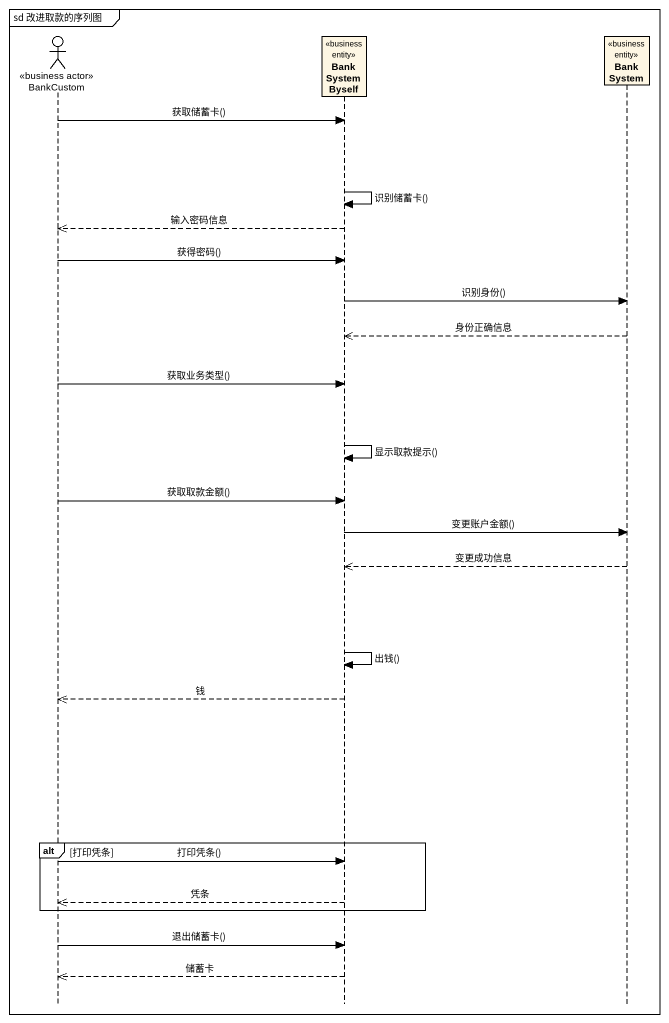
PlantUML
@startuml
mainframe sd 改进取款的序列图
hide footbox
actor BankCustom <<business actor>>
participant BankSystemByself <<business entity>>
participant BankSystem <<business entity>>

BankCustom -> BankSystemByself : 获取储蓄卡()
BankSystemByself -> BankSystemByself : 识别储蓄卡()
BankSystemByself -->> BankCustom : 输入密码信息
BankCustom -> BankSystemByself : 获得密码()
BankSystemByself -> BankSystem : 识别身份()
BankSystem -->> BankSystemByself : 身份正确信息
BankCustom -> BankSystemByself : 获取业务类型()
BankSystemByself -> BankSystemByself : 显示取款提示()
BankCustom -> BankSystemByself : 获取取款金额()
BankSystemByself -> BankSystem : 变更账户金额()
BankSystem -->> BankSystemByself : 变更成功信息
BankSystemByself -> BankSystemByself : 出钱()
BankSystemByself -->> BankCustom : 钱
alt 打印凭条
  BankCustom -> BankSystemByself : 打印凭条()
  BankSystemByself -->> BankCustom : 凭条
end
BankCustom -> BankSystemByself : 退出储蓄卡()
BankSystemByself -->> BankCustom : 储蓄卡
@enduml
